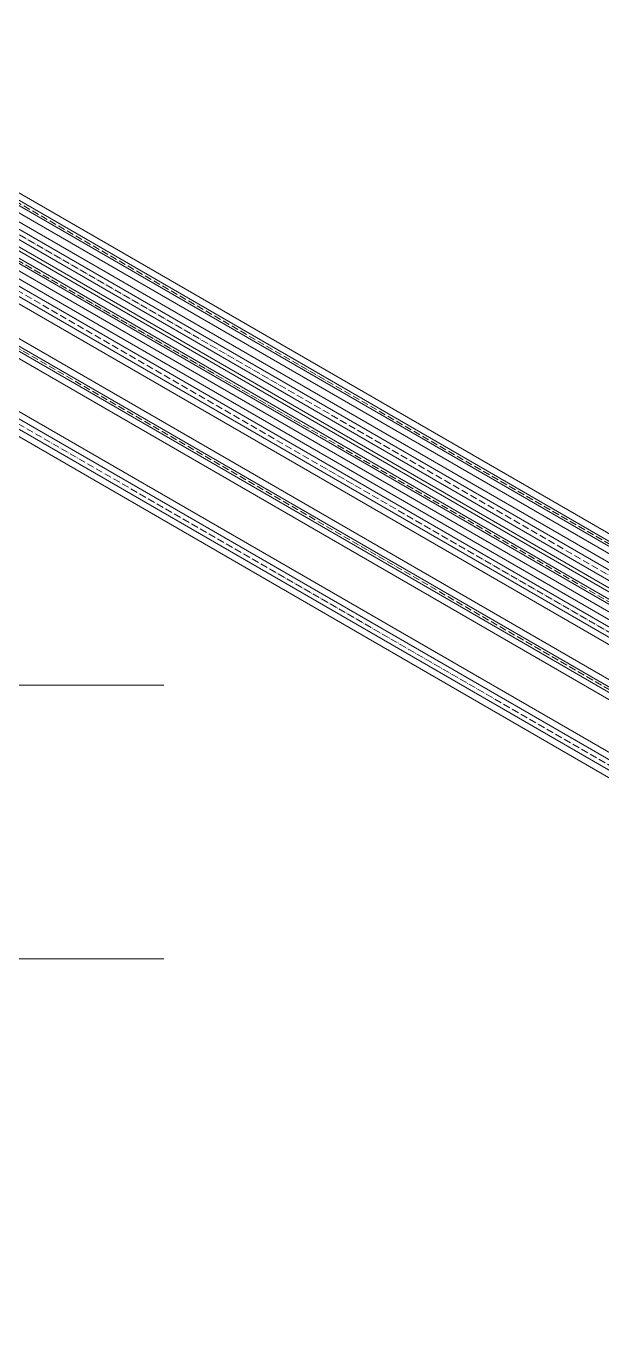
# Model space of a CAD drawing. Header units: millimetres. Extents: x -88595 to 880822, y -1054509 to -148035.
# Drawn here: x 422433 to 423243, y -344522 to -342671 of the extents above; entities that cross this region are included whole.
import ezdxf

# ---------------------------------------------------------------- set-up
doc = ezdxf.new("R2010")
doc.units = ezdxf.units.MM
doc.linetypes.add('$12$ADSK_Осевая', pattern=[14, 10, -2, 0, -2])
for name, color, linetype, lineweight in [('Изоляция', 7, 'Continuous', 18), ('Марки', 7, 'Continuous', 20), ('Трубопровод', 7, 'Continuous', 18)]:
    doc.layers.add(name, color=color, linetype=linetype, lineweight=lineweight)

# ---------------------------------------------------------------- blocks, each defined once
blk = doc.blocks.new('$0$ADSK_M_Трубы - Диаметр_10-3265709-В_ОВ3_4')
at = {"layer": 'Марки'}
blk.add_line((-15956.5, 12420.2), (-14956.5, 12420.2), dxfattribs=at)

msp = doc.modelspace()

# ---------------------------------------------------------------- linework, layer by layer
at = {"layer": 'Изоляция', "color": 190, "true_color": 0x8000ff}
for p, q in [((424583.5, -344235.3), (419507.8, -341304.9)), ((419495.7, -341325.9), (424571.3, -344256.4)), ((424654.2, -344194.4), (420427.1, -341753.9)), ((420414.9, -341775), (424642, -344215.5)), ((424482.2, -344300.3), (421946.5, -342836.3)), ((421934.3, -342857.4), (424470.1, -344321.4))]:
    msp.add_line(p, q, dxfattribs=at)
at = {"layer": 'Изоляция', "color": 134, "true_color": 0x00a6a6}
for p, q in [((424548.3, -344254), (419483.6, -341330)), ((419468.3, -341356.5), (424532.9, -344280.6)), ((424625.5, -344218.5), (420401.5, -341779.8)), ((420386.2, -341806.4), (424610.1, -344245.1)), ((424642.2, -344495.1), (421867.4, -342893.1)), ((421852.1, -342919.7), (424626.8, -344521.7))]:
    msp.add_line(p, q, dxfattribs=at)
at = {"layer": 'Трубопровод', "color": 190, "true_color": 0x8000ff}
for p, q in [((419500.2, -341318.1), (424575.8, -344248.6)), ((424579, -344243.1), (419503.3, -341312.6)), ((420419.4, -341767.2), (424646.5, -344207.7)), ((424649.7, -344202.2), (420422.6, -341761.7)), ((421938.8, -342849.6), (424474.6, -344313.6)), ((424477.7, -344308.1), (421942, -342844.1))]:
    msp.add_line(p, q, dxfattribs=at)
at = {"layer": 'Трубопровод', "color": 190, "linetype": '$12$ADSK_Осевая', "true_color": 0x8000ff}
for p, q in [((424577.4, -344245.8), (419501.7, -341315.4)), ((424577.4, -344245.8), (419501.7, -341315.4)), ((424648.1, -344205), (420421, -341764.5)), ((424648.1, -344205), (420421, -341764.5)), ((424476.2, -344310.8), (421940.4, -342846.8)), ((424476.2, -344310.8), (421940.4, -342846.8))]:
    msp.add_line(p, q, dxfattribs=at)
at = {"layer": 'Трубопровод', "color": 134, "linetype": '$12$ADSK_Осевая', "true_color": 0x00a6a6}
for p, q in [((424540.6, -344267.3), (419476, -341343.2)), ((424540.6, -344267.3), (419476, -341343.2)), ((424617.8, -344231.8), (420393.9, -341793.1)), ((424617.8, -344231.8), (420393.9, -341793.1)), ((421859.7, -342906.4), (424634.5, -344508.4)), ((421859.7, -342906.4), (424634.5, -344508.4))]:
    msp.add_line(p, q, dxfattribs=at)
at = {"layer": 'Трубопровод', "color": 134, "true_color": 0x00a6a6}
for p, q in [((424543.8, -344261.8), (419479.1, -341337.7)), ((419472.8, -341348.7), (424537.4, -344272.8)), ((424621, -344226.3), (420397, -341787.6)), ((420390.7, -341798.6), (424614.6, -344237.3)), ((421856.6, -342911.9), (424631.3, -344513.9)), ((424637.7, -344502.9), (421862.9, -342900.9))]:
    msp.add_line(p, q, dxfattribs=at)

# ---------------------------------------------------------------- block references
at = {"layer": 'Марки'}
for p in [(437583, -356019), (437583, -356404.4)]:
    msp.add_blockref('$0$ADSK_M_Трубы - Диаметр_10-3265709-В_ОВ3_4', p, dxfattribs=at)

doc.saveas('drawing.dxf')
